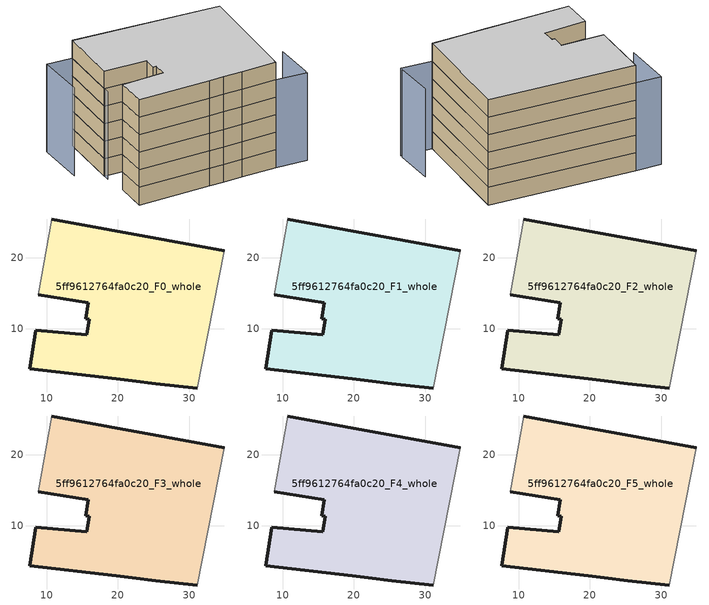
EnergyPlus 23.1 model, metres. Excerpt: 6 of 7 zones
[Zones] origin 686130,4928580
5ff9612764fa0c20_F0_whole
 floor ground (EU_floor_Construction): 34.98,20.96 31.12,1.66 25.3,2.29 22.02,2.68 19.74,2.95 7.57,4.4 8.45,9.76 15.59,9.12 15.95,11.34 15.46,11.42 15.86,13.68 8.78,14.78 10.68,25.43 z0
 wall outside (EU_wall_Construction): 34.98,20.96 10.68,25.43 / 8.78,14.78 15.86,13.68 15.46,11.42 15.95,11.34 15.59,9.12 8.45,9.76 7.57,4.4 19.74,2.95 22.02,2.68 25.3,2.29 31.12,1.66 z0:3
 wall adiabatic (EU_wall_Construction): 31.12,1.66 34.98,20.96 / 10.68,25.43 8.78,14.78 z0:3
5ff9612764fa0c20_F1_whole
 floor to 5ff9612764fa0c20_F0_whole (EU_floor_Construction): 34.98,20.96 31.12,1.66 25.3,2.29 22.02,2.68 19.74,2.95 7.57,4.4 8.45,9.76 15.59,9.12 15.95,11.34 15.46,11.42 15.86,13.68 8.78,14.78 10.68,25.43 z3
 wall outside (EU_wall_Construction): 34.98,20.96 10.68,25.43 / 8.78,14.78 15.86,13.68 15.46,11.42 15.95,11.34 15.59,9.12 8.45,9.76 7.57,4.4 19.74,2.95 22.02,2.68 25.3,2.29 31.12,1.66 z3:6
 wall adiabatic (EU_wall_Construction): 31.12,1.66 34.98,20.96 / 10.68,25.43 8.78,14.78 z3:6
5ff9612764fa0c20_F2_whole
 floor to 5ff9612764fa0c20_F1_whole (EU_floor_Construction): 34.98,20.96 31.12,1.66 25.3,2.29 22.02,2.68 19.74,2.95 7.57,4.4 8.45,9.76 15.59,9.12 15.95,11.34 15.46,11.42 15.86,13.68 8.78,14.78 10.68,25.43 z6
 wall outside (EU_wall_Construction): 34.98,20.96 10.68,25.43 / 8.78,14.78 15.86,13.68 15.46,11.42 15.95,11.34 15.59,9.12 8.45,9.76 7.57,4.4 19.74,2.95 22.02,2.68 25.3,2.29 31.12,1.66 z6:9
 wall adiabatic (EU_wall_Construction): 31.12,1.66 34.98,20.96 / 10.68,25.43 8.78,14.78 z6:9
5ff9612764fa0c20_F3_whole
 floor to 5ff9612764fa0c20_F2_whole (EU_floor_Construction): 34.98,20.96 31.12,1.66 25.3,2.29 22.02,2.68 19.74,2.95 7.57,4.4 8.45,9.76 15.59,9.12 15.95,11.34 15.46,11.42 15.86,13.68 8.78,14.78 10.68,25.43 z9
 wall outside (EU_wall_Construction): 34.98,20.96 10.68,25.43 / 8.78,14.78 15.86,13.68 15.46,11.42 15.95,11.34 15.59,9.12 8.45,9.76 7.57,4.4 19.74,2.95 22.02,2.68 25.3,2.29 31.12,1.66 z9:12
 wall adiabatic (EU_wall_Construction): 31.12,1.66 34.98,20.96 / 10.68,25.43 8.78,14.78 z9:12
5ff9612764fa0c20_F4_whole
 floor to 5ff9612764fa0c20_F3_whole (EU_floor_Construction): 34.98,20.96 31.12,1.66 25.3,2.29 22.02,2.68 19.74,2.95 7.57,4.4 8.45,9.76 15.59,9.12 15.95,11.34 15.46,11.42 15.86,13.68 8.78,14.78 10.68,25.43 z12
 wall outside (EU_wall_Construction): 34.98,20.96 10.68,25.43 / 8.78,14.78 15.86,13.68 15.46,11.42 15.95,11.34 15.59,9.12 8.45,9.76 7.57,4.4 19.74,2.95 22.02,2.68 25.3,2.29 31.12,1.66 z12:15
 wall adiabatic (EU_wall_Construction): 31.12,1.66 34.98,20.96 / 10.68,25.43 8.78,14.78 z12:15
5ff9612764fa0c20_F5_whole
 floor to 5ff9612764fa0c20_F4_whole (EU_floor_Construction): 34.98,20.96 31.12,1.66 25.3,2.29 22.02,2.68 19.74,2.95 7.57,4.4 8.45,9.76 15.59,9.12 15.95,11.34 15.46,11.42 15.86,13.68 8.78,14.78 10.68,25.43 z15
 wall outside (EU_wall_Construction): 34.98,20.96 10.68,25.43 / 8.78,14.78 15.86,13.68 15.46,11.42 15.95,11.34 15.59,9.12 8.45,9.76 7.57,4.4 19.74,2.95 22.02,2.68 25.3,2.29 31.12,1.66 z15:18
 wall adiabatic (EU_wall_Construction): 31.12,1.66 34.98,20.96 / 10.68,25.43 8.78,14.78 z15:18
 ceiling to 5ff9612764fa0c20_F6_whole (EU_floor_Construction): 31.12,1.66 34.98,20.96 10.68,25.43 8.78,14.78 15.86,13.68 15.46,11.42 15.95,11.34 15.59,9.12 8.45,9.76 7.57,4.4 19.74,2.95 22.02,2.68 25.3,2.29 z18
shading: 36.39,1.16 37.22,8.14 / 36.28,0.63 31.12,1.66 / 31.12,1.66 34.98,20.96 / 6.42,26.18 10.68,25.43 / 10.68,25.43 8.6,13.72 / 6.39,26 5.28,17.67 z0:15
[Building]
EU S2 Campaign: North Axis=0; Terrain=City; Solar Distribution=FullExterior
[Site:Location]
Bologna: Latitude=44.5; Longitude=11.25; Time Zone=1; Elevation=37
[SizingPeriod:WeatherFileDays]
AnnualSizingPeriod: Begin Month=1; Begin Day of Month=1; End Month=12; End Day of Month=31; Day of Week for Start Day=Monday; Use Weather File Daylight Saving Period=No; Use Weather File Rain and Snow Indicators=No
[MATERIAL]
EU_InternalMass_Material: Roughness=MediumRough; Thickness=0.1; Conductivity=1; Density=1800; Specific Heat=900; Thermal Absorptance=0.9; Solar Absorptance=0.7; Visible Absorptance=0.7
[MATERIAL:NOMASS] Roughness=MediumRough; Thermal Absorptance=0.9; Solar Absorptance=0.7; Visible Absorptance=0.7
Name | Thermal Resistance
EU_wall_NoMass | 0.905828
EU_floor_NoMass | 0.67114
[CONSTRUCTION]
EU_wall_Construction: EU_wall_NoMass
EU_floor_Construction: EU_floor_NoMass
EU_InternalMass_Construction: EU_InternalMass_Material
[ZONE] Type=1; Multiplier=1; Ceiling Height=autocalculate; Floor Area=autocalculate; Part of Total Floor Area=Yes
Name | Volume
5ff9612764fa0c20_F0_whole | 1390.11
5ff9612764fa0c20_F1_whole; 5ff9612764fa0c20_F2_whole; 5ff9612764fa0c20_F3_whole; 5ff9612764fa0c20_F4_whole; 5ff9612764fa0c20_F5_whole | 1390.1
[INTERNALMASS] Construction=EU_InternalMass_Construction; Surface Area=463.369
Name | Zone or ZoneList
5ff9612764fa0c20_F0_whole_EU_InternalMass | 5ff9612764fa0c20_F0_whole
5ff9612764fa0c20_F1_whole_EU_InternalMass | 5ff9612764fa0c20_F1_whole
5ff9612764fa0c20_F2_whole_EU_InternalMass | 5ff9612764fa0c20_F2_whole
5ff9612764fa0c20_F3_whole_EU_InternalMass | 5ff9612764fa0c20_F3_whole
5ff9612764fa0c20_F4_whole_EU_InternalMass | 5ff9612764fa0c20_F4_whole
5ff9612764fa0c20_F5_whole_EU_InternalMass | 5ff9612764fa0c20_F5_whole
[OTHEREQUIPMENT] Fuel Type=Electricity; Design Level Calculation Method=Watts/Area; Power per Zone Floor Area=1; Fraction Latent=0; Fraction Radiant=0; Fraction Lost=0; Carbon Dioxide Generation Rate=0; EndUse Subcategory=EU_Step8_InternalGains
Name | Zone or ZoneList or Space or SpaceList | Schedule
EU_Step8_InternalGain_5ff9612764fa0c20_F0_whole_f000 | 5ff9612764fa0c20_F0_whole | EU_Step8_GainSchedule_5ff9612764fa0c20_F0_whole_f000
EU_Step8_InternalGain_5ff9612764fa0c20_F1_whole_f000 | 5ff9612764fa0c20_F1_whole | EU_Step8_GainSchedule_5ff9612764fa0c20_F1_whole_f000
EU_Step8_InternalGain_5ff9612764fa0c20_F2_whole_f000 | 5ff9612764fa0c20_F2_whole | EU_Step8_GainSchedule_5ff9612764fa0c20_F2_whole_f000
EU_Step8_InternalGain_5ff9612764fa0c20_F3_whole_f000 | 5ff9612764fa0c20_F3_whole | EU_Step8_GainSchedule_5ff9612764fa0c20_F3_whole_f000
EU_Step8_InternalGain_5ff9612764fa0c20_F4_whole_f000 | 5ff9612764fa0c20_F4_whole | EU_Step8_GainSchedule_5ff9612764fa0c20_F4_whole_f000
EU_Step8_InternalGain_5ff9612764fa0c20_F5_whole_f000 | 5ff9612764fa0c20_F5_whole | EU_Step8_GainSchedule_5ff9612764fa0c20_F5_whole_f000
[ZONEVENTILATION:DESIGNFLOWRATE] Schedule=EU_AlwaysOn; Design Flow Rate Calculation Method=AirChanges/Hour; Air Changes per Hour=0.73129; Ventilation Type=Natural; Fan Pressure Rise=0; Fan Total Efficiency=1; Constant Term Coefficient=1; Temperature Term Coefficient=0; Velocity Term Coefficient=0; Velocity Squared Term Coefficient=0; Minimum Indoor Temperature=-100; Maximum Indoor Temperature=100; Delta Temperature=-100; Minimum Outdoor Temperature=-100; Maximum Outdoor Temperature=100; Maximum Wind Speed=40
Name | Zone or ZoneList or Space or SpaceList
EU_ConstantAir_5ff9612764fa0c20_F0_whole | 5ff9612764fa0c20_F0_whole
EU_ConstantAir_5ff9612764fa0c20_F1_whole | 5ff9612764fa0c20_F1_whole
EU_ConstantAir_5ff9612764fa0c20_F2_whole | 5ff9612764fa0c20_F2_whole
EU_ConstantAir_5ff9612764fa0c20_F3_whole | 5ff9612764fa0c20_F3_whole
EU_ConstantAir_5ff9612764fa0c20_F4_whole | 5ff9612764fa0c20_F4_whole
EU_ConstantAir_5ff9612764fa0c20_F5_whole | 5ff9612764fa0c20_F5_whole
[HVACTEMPLATE:THERMOSTAT] Constant Heating Setpoint=20; Constant Cooling Setpoint=50
EU_HeatOnly_5ff9612764fa0c20_F0_whole; EU_HeatOnly_5ff9612764fa0c20_F1_whole; EU_HeatOnly_5ff9612764fa0c20_F2_whole; EU_HeatOnly_5ff9612764fa0c20_F3_whole; EU_HeatOnly_5ff9612764fa0c20_F4_whole; EU_HeatOnly_5ff9612764fa0c20_F5_whole; EU_HeatOnly_5ff9612764fa0c20_F6_whole
[HVACTEMPLATE:ZONE:IDEALLOADSAIRSYSTEM] System Availability Schedule=EU_AlwaysOn; Maximum Heating Supply Air Temperature=50; Minimum Cooling Supply Air Temperature=13; Maximum Heating Supply Air Humidity Ratio=0.0156; Minimum Cooling Supply Air Humidity Ratio=0.0077; Heating Limit=NoLimit; Cooling Limit=NoLimit; Heating Availability Schedule=EU_AlwaysOn; Cooling Availability Schedule=EU_CoolingOff; Dehumidification Control Type=ConstantSensibleHeatRatio; Cooling Sensible Heat Ratio=0.7; Dehumidification Setpoint=60; Humidification Control Type=None; Humidification Setpoint=30; Outdoor Air Method=None; Outdoor Air Flow Rate per Person=0.00944; Outdoor Air Flow Rate per Zone Floor Area=0; Outdoor Air Flow Rate per Zone=0; Demand Controlled Ventilation Type=None; Outdoor Air Economizer Type=NoEconomizer; Heat Recovery Type=None; Sensible Heat Recovery Effectiveness=0.7; Latent Heat Recovery Effectiveness=0.65
Name | Template Thermostat
5ff9612764fa0c20_F0_whole | EU_HeatOnly_5ff9612764fa0c20_F0_whole
5ff9612764fa0c20_F1_whole | EU_HeatOnly_5ff9612764fa0c20_F1_whole
5ff9612764fa0c20_F2_whole | EU_HeatOnly_5ff9612764fa0c20_F2_whole
5ff9612764fa0c20_F3_whole | EU_HeatOnly_5ff9612764fa0c20_F3_whole
5ff9612764fa0c20_F4_whole | EU_HeatOnly_5ff9612764fa0c20_F4_whole
5ff9612764fa0c20_F5_whole | EU_HeatOnly_5ff9612764fa0c20_F5_whole
[SIZING:ZONE] Zone Cooling Design Supply Air Temperature Input Method=SupplyAirTemperature; Zone Cooling Design Supply Air Temperature=13; Zone Heating Design Supply Air Temperature Input Method=SupplyAirTemperature; Zone Heating Design Supply Air Temperature=50; Zone Cooling Design Supply Air Humidity Ratio=0.008; Zone Heating Design Supply Air Humidity Ratio=0.008; Cooling Design Air Flow Method=DesignDay; Cooling Design Air Flow Rate=0; Cooling Minimum Air Flow per Zone Floor Area=0.000762; Cooling Minimum Air Flow=0; Cooling Minimum Air Flow Fraction=0.2; Heating Design Air Flow Method=DesignDay; Heating Design Air Flow Rate=0; Heating Maximum Air Flow per Zone Floor Area=0.002032; Heating Maximum Air Flow=0.141576; Heating Maximum Air Flow Fraction=0.3; Account for Dedicated Outdoor Air System=No; Dedicated Outdoor Air System Control Strategy=NeutralSupplyAir; Dedicated Outdoor Air Low Setpoint Temperature for Design=autosize; Dedicated Outdoor Air High Setpoint Temperature for Design=autosize; Zone Load Sizing Method=Sensible Load Only No Latent Load; Zone Latent Cooling Design Supply Air Humidity Ratio Input Method=HumidityRatioDifference; Zone Cooling Design Supply Air Humidity Ratio Difference=0.005; Zone Latent Heating Design Supply Air Humidity Ratio Input Method=HumidityRatioDifference; Zone Humidification Design Supply Air Humidity Ratio Difference=0.005
5ff9612764fa0c20_F0_whole; 5ff9612764fa0c20_F1_whole; 5ff9612764fa0c20_F2_whole; 5ff9612764fa0c20_F3_whole; 5ff9612764fa0c20_F4_whole; 5ff9612764fa0c20_F5_whole
[SCHEDULE:CONSTANT]
Name | Hourly Value
EU_AlwaysOn | 1
EU_CoolingOff | 0
[SCHEDULE:FILE] Column Number=1; Rows to Skip at Top=0; Number of Hours of Data=8760; Column Separator=Comma; Interpolate to Timestep=No; Minutes per Item=60; Adjust Schedule for Daylight Savings=Yes
Name | File
EU_Step8_GainSchedule_5ff9612764fa0c20_F0_whole_f000 | ../../schedules/5ff9612764fa0c20/5ff9612764fa0c20_F0_whole_f000_gain.csv
EU_Step8_GainSchedule_5ff9612764fa0c20_F1_whole_f000 | ../../schedules/5ff9612764fa0c20/5ff9612764fa0c20_F1_whole_f000_gain.csv
EU_Step8_GainSchedule_5ff9612764fa0c20_F2_whole_f000 | ../../schedules/5ff9612764fa0c20/5ff9612764fa0c20_F2_whole_f000_gain.csv
EU_Step8_GainSchedule_5ff9612764fa0c20_F3_whole_f000 | ../../schedules/5ff9612764fa0c20/5ff9612764fa0c20_F3_whole_f000_gain.csv
EU_Step8_GainSchedule_5ff9612764fa0c20_F4_whole_f000 | ../../schedules/5ff9612764fa0c20/5ff9612764fa0c20_F4_whole_f000_gain.csv
EU_Step8_GainSchedule_5ff9612764fa0c20_F5_whole_f000 | ../../schedules/5ff9612764fa0c20/5ff9612764fa0c20_F5_whole_f000_gain.csv
